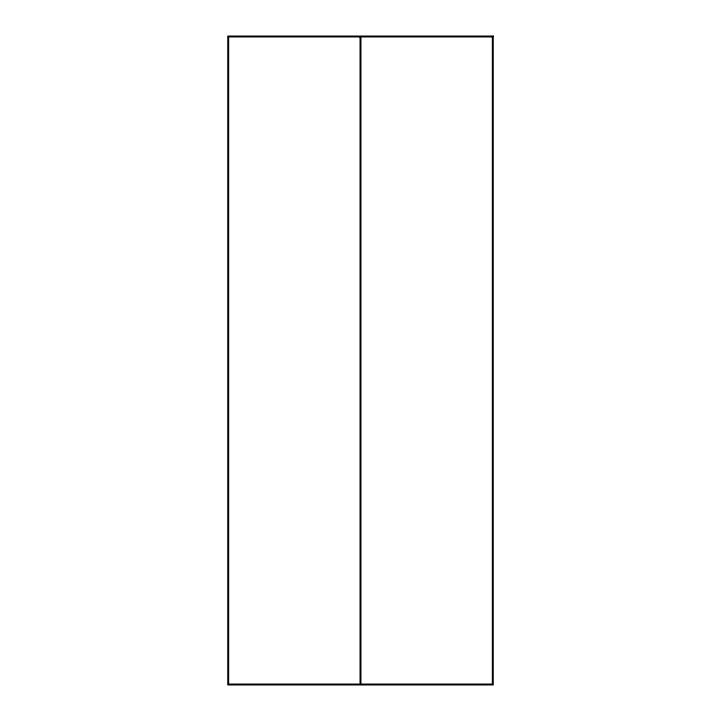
<?xml version="1.0" encoding="UTF-8"?>
<svg xmlns="http://www.w3.org/2000/svg" width="721" height="721" viewBox="0 0 721 721"><rect width="100%" height="100%" fill="white"/><g stroke="black" fill="none" stroke-linecap="round" stroke-linejoin="round"><path stroke-width="1.08" d="M493.227 36.05L227.773 36.05L227.773 684.95L493.227 684.95L493.227 36.05M360.058 36.933L228.656 36.933L228.656 684.067L360.058 684.067L360.058 36.933M492.344 36.933L360.942 36.933L360.942 684.067L492.344 684.067L492.344 36.933"/></g></svg>
